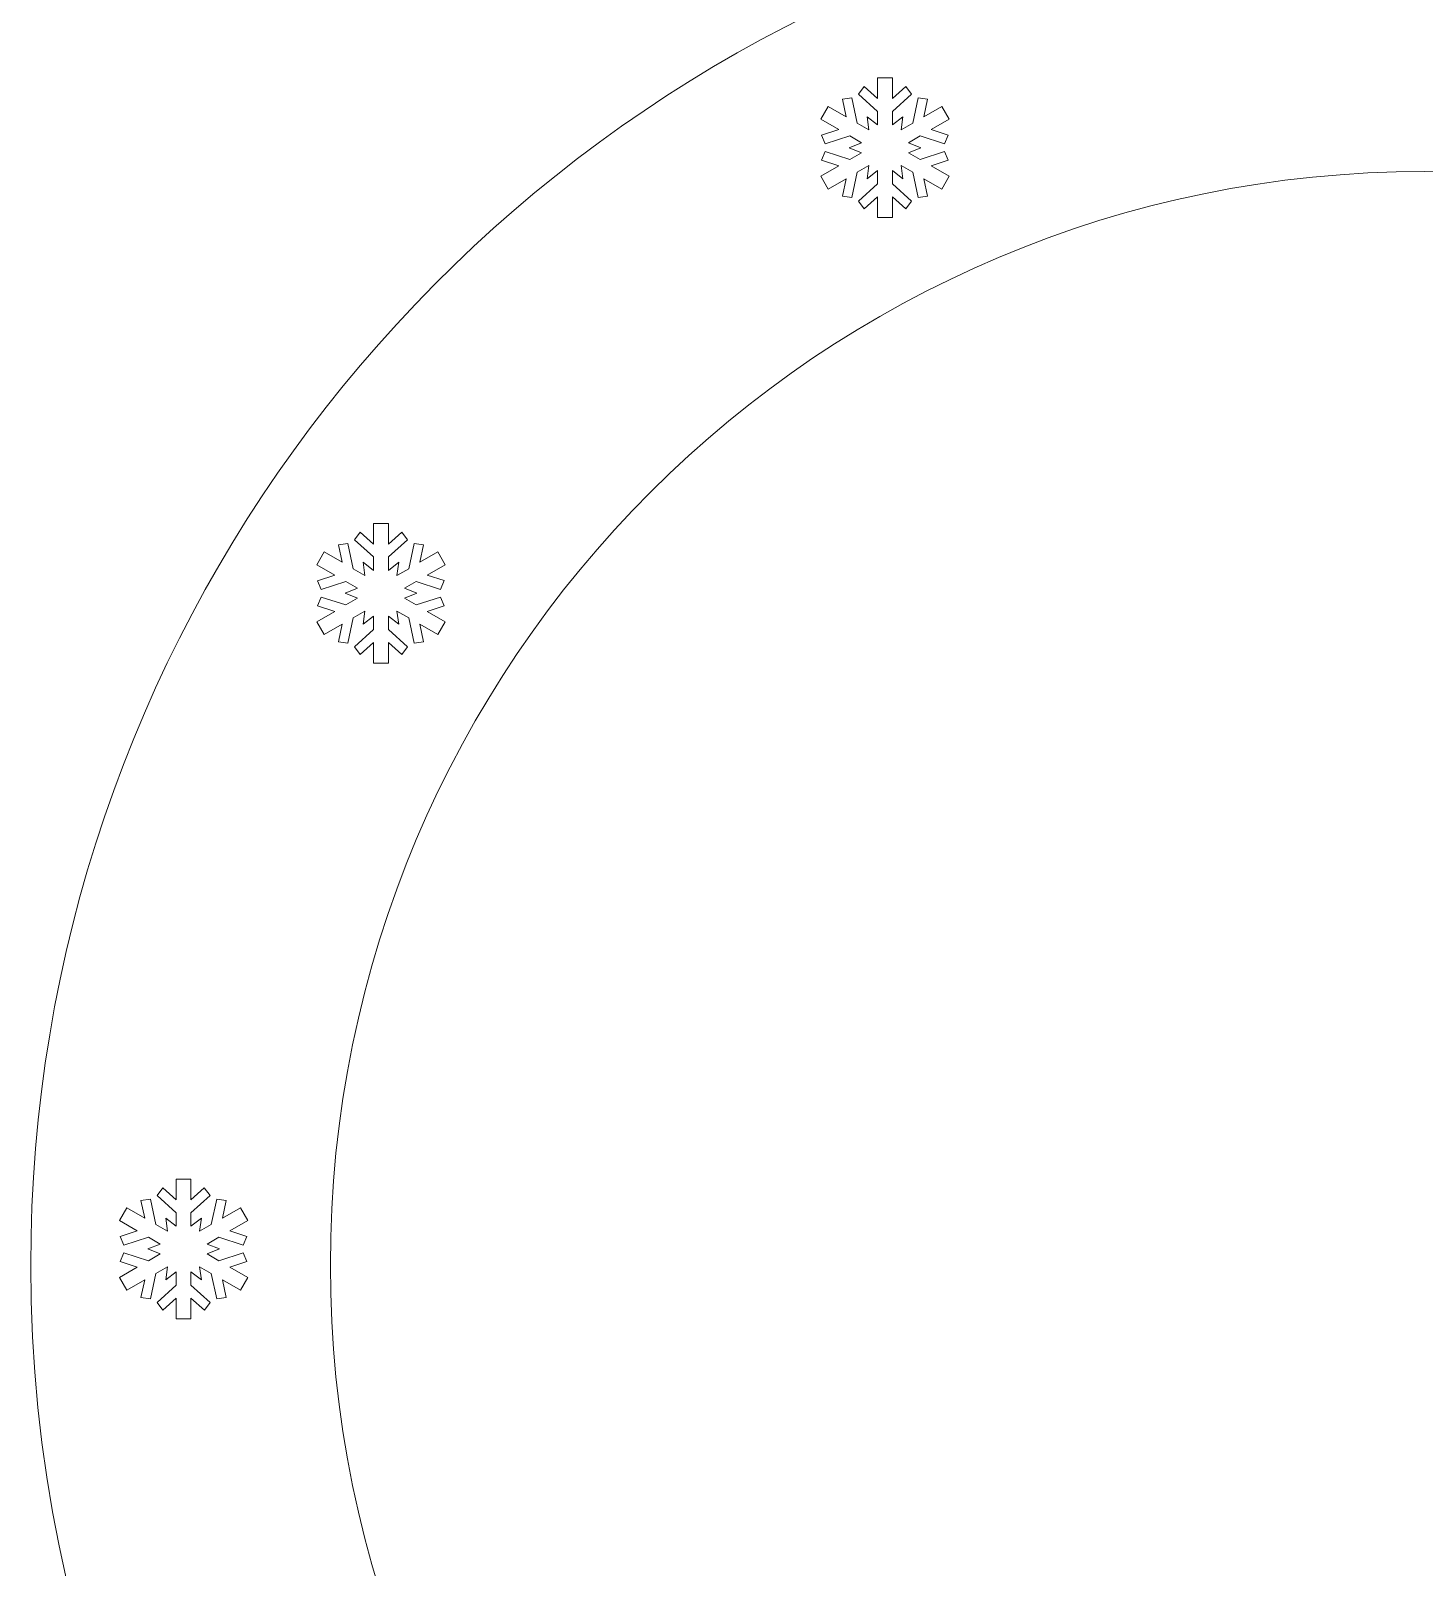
# Model space of a CAD drawing. Header units: millimetres. Extents: x -939 to 939, y -285 to 190.
# Drawn here: x -782.5 to -642.2, y -130.2 to 24.6 of the extents above; entities that cross this region are included whole.
import ezdxf

# ---------------------------------------------------------------- set-up
doc = ezdxf.new("R2010")
doc.units = ezdxf.units.MM
doc.header["$MEASUREMENT"] = 0
doc.layers.add('Camada 1', color=7, linetype='Continuous')

msp = doc.modelspace()

# ---------------------------------------------------------------- linework, layer by layer
at = {"layer": 'Camada 1', "color": 230, "lineweight": 20}
for points, knots in [([(-642.1886, 64.762), (-642.1886, 64.762), (-663.7384, 64.762), (-663.7384, 64.762), (-663.7384, 64.762), (-665.5862, 64.762), (-667.6647, 64.892), (-668.9794, 64.0884), (-668.9794, 64.0884), (-675.8536, 59.8868), (-681.5182, 40.5179), (-683.2711, 34.4359), (-683.2711, 34.4359), (-683.2711, 34.4359), (-683.2596, 34.4323), (-683.2596, 34.4323), (-683.2596, 34.4323), (-740.6984, 16.8716), (-782.4772, -36.5532), (-782.4772, -99.7415), (-782.4772, -99.7415), (-782.4772, -177.2207), (-719.6678, -240.03), (-642.1886, -240.03), (-642.1886, -240.03), (-564.7093, -240.03), (-501.9001, -177.2207), (-501.9001, -99.7415), (-501.9001, -99.7415), (-501.9001, -36.5532), (-543.6786, 16.8716), (-601.1176, 34.4323), (-601.1176, 34.4323), (-601.1176, 34.4323), (-601.1061, 34.4359), (-601.1061, 34.4359), (-601.1061, 34.4359), (-602.859, 40.5179), (-608.5236, 59.8868), (-615.3978, 64.0884), (-615.3978, 64.0884), (-616.7125, 64.892), (-618.791, 64.762), (-620.6388, 64.762), (-620.6388, 64.762), (-620.6388, 64.762), (-642.1886, 64.762), (-642.1886, 64.762)], [0, 0, 0, 0, 0.07692308, 0.07692308, 0.07692308, 0.07692308, 0.15384615, 0.15384615, 0.15384615, 0.15384615, 0.23076923, 0.23076923, 0.23076923, 0.23076923, 0.30769231, 0.30769231, 0.30769231, 0.30769231, 0.38461538, 0.38461538, 0.38461538, 0.38461538, 0.46153846, 0.46153846, 0.46153846, 0.46153846, 0.53846154, 0.53846154, 0.53846154, 0.53846154, 0.61538462, 0.61538462, 0.61538462, 0.61538462, 0.69230769, 0.69230769, 0.69230769, 0.69230769, 0.76923077, 0.76923077, 0.76923077, 0.76923077, 0.84615385, 0.84615385, 0.84615385, 0.84615385, 1, 1, 1, 1]), ([(-698.0986, 10.9858), (-698.0986, 10.9858), (-699.2735, 10.3075), (-699.2735, 10.3075), (-699.2735, 10.3075), (-699.2735, 10.3075), (-699.8139, 7.7682), (-699.8139, 7.7682), (-699.8139, 7.7682), (-699.8139, 7.7682), (-700.7692, 7.8909), (-700.7692, 7.8909), (-700.7692, 7.8909), (-700.7692, 7.8909), (-700.3923, 9.6614), (-700.3923, 9.6614), (-700.3923, 9.6614), (-700.3923, 9.6614), (-702.1976, 8.6192), (-702.1976, 8.6192), (-702.1976, 8.6192), (-702.1976, 8.6192), (-702.9437, 9.9115), (-702.9437, 9.9115), (-702.9437, 9.9115), (-702.9437, 9.9115), (-701.1387, 10.9536), (-701.1387, 10.9536), (-701.1387, 10.9536), (-701.1387, 10.9536), (-702.858, 11.5115), (-702.858, 11.5115), (-702.858, 11.5115), (-702.858, 11.5115), (-702.4868, 12.4003), (-702.4868, 12.4003), (-702.4868, 12.4003), (-702.4868, 12.4003), (-700.0196, 11.5996), (-700.0196, 11.5996), (-700.0196, 11.5996), (-700.0196, 11.5996), (-698.8444, 12.2782), (-698.8444, 12.2782), (-698.8444, 12.2782), (-698.8444, 12.2782), (-700.0837, 12.7806), (-700.0837, 12.7806), (-700.0837, 12.7806), (-700.0837, 12.7806), (-698.8446, 13.2829), (-698.8446, 13.2829), (-698.8446, 13.2829), (-698.8446, 13.2829), (-700.0196, 13.9612), (-700.0196, 13.9612), (-700.0196, 13.9612), (-700.0196, 13.9612), (-702.4889, 13.1596), (-702.4889, 13.1596), (-702.4889, 13.1596), (-702.4889, 13.1596), (-702.8603, 14.0483), (-702.8603, 14.0483), (-702.8603, 14.0483), (-702.8603, 14.0483), (-701.1385, 14.6073), (-701.1385, 14.6073), (-701.1385, 14.6073), (-701.1385, 14.6073), (-702.9437, 15.6493), (-702.9437, 15.6493), (-702.9437, 15.6493), (-702.9437, 15.6493), (-702.1976, 16.9416), (-702.1976, 16.9416), (-702.1976, 16.9416), (-702.1976, 16.9416), (-700.3927, 15.8995), (-700.3927, 15.8995), (-700.3927, 15.8995), (-700.3927, 15.8995), (-700.7691, 17.6676), (-700.7691, 17.6676), (-700.7691, 17.6676), (-700.7691, 17.6676), (-699.8138, 17.7907), (-699.8138, 17.7907), (-699.8138, 17.7907), (-699.8138, 17.7907), (-699.2735, 15.2535), (-699.2735, 15.2535), (-699.2735, 15.2535), (-699.2735, 15.2535), (-698.0985, 14.575), (-698.0985, 14.575), (-698.0985, 14.575), (-698.0985, 14.575), (-698.283, 15.8994), (-698.283, 15.8994), (-698.283, 15.8994), (-698.283, 15.8994), (-697.2285, 15.0776), (-697.2285, 15.0776), (-697.2285, 15.0776), (-697.2285, 15.0776), (-697.2285, 16.4343), (-697.2285, 16.4343), (-697.2285, 16.4343), (-697.2285, 16.4343), (-699.1573, 18.172), (-699.1573, 18.172), (-699.1573, 18.172), (-699.1573, 18.172), (-698.5733, 18.938), (-698.5733, 18.938), (-698.5733, 18.938), (-698.5733, 18.938), (-697.2285, 17.7263), (-697.2285, 17.7263), (-697.2285, 17.7263), (-697.2285, 17.7263), (-697.2285, 19.8107), (-697.2285, 19.8107), (-697.2285, 19.8107), (-697.2285, 19.8107), (-695.7363, 19.8107), (-695.7363, 19.8107), (-695.7363, 19.8107), (-695.7363, 19.8107), (-695.7363, 17.7266), (-695.7363, 17.7266), (-695.7363, 17.7266), (-695.7363, 17.7266), (-694.3933, 18.9366), (-694.3933, 18.9366), (-694.3933, 18.9366), (-694.3933, 18.9366), (-693.8093, 18.1706), (-693.8093, 18.1706), (-693.8093, 18.1706), (-693.8093, 18.1706), (-695.7363, 16.4343), (-695.7363, 16.4343), (-695.7363, 16.4343), (-695.7363, 16.4343), (-695.7363, 15.0776), (-695.7363, 15.0776), (-695.7363, 15.0776), (-695.7363, 15.0776), (-694.6818, 15.8994), (-694.6818, 15.8994), (-694.6818, 15.8994), (-694.6818, 15.8994), (-694.8663, 14.575), (-694.8663, 14.575), (-694.8663, 14.575), (-694.8663, 14.575), (-693.6912, 15.2535), (-693.6912, 15.2535), (-693.6912, 15.2535), (-693.6912, 15.2535), (-693.1505, 17.7927), (-693.1505, 17.7927), (-693.1505, 17.7927), (-693.1505, 17.7927), (-692.1954, 17.6701), (-692.1954, 17.6701), (-692.1954, 17.6701), (-692.1954, 17.6701), (-692.5723, 15.8995), (-692.5723, 15.8995), (-692.5723, 15.8995), (-692.5723, 15.8995), (-690.7673, 16.9416), (-690.7673, 16.9416), (-690.7673, 16.9416), (-690.7673, 16.9416), (-690.0213, 15.6493), (-690.0213, 15.6493), (-690.0213, 15.6493), (-690.0213, 15.6493), (-691.8259, 14.6074), (-691.8259, 14.6074), (-691.8259, 14.6074), (-691.8259, 14.6074), (-690.1067, 14.0494), (-690.1067, 14.0494), (-690.1067, 14.0494), (-690.1067, 14.0494), (-690.4778, 13.1607), (-690.4778, 13.1607), (-690.4778, 13.1607), (-690.4778, 13.1607), (-692.9449, 13.9614), (-692.9449, 13.9614), (-692.9449, 13.9614), (-692.9449, 13.9614), (-694.1201, 13.2828), (-694.1201, 13.2828), (-694.1201, 13.2828), (-694.1201, 13.2828), (-692.8812, 12.7806), (-692.8812, 12.7806), (-692.8812, 12.7806), (-692.8812, 12.7806), (-694.1202, 12.2782), (-694.1202, 12.2782), (-694.1202, 12.2782), (-694.1202, 12.2782), (-692.9453, 11.5999), (-692.9453, 11.5999), (-692.9453, 11.5999), (-692.9453, 11.5999), (-690.4756, 12.4014), (-690.4756, 12.4014), (-690.4756, 12.4014), (-690.4756, 12.4014), (-690.1043, 11.5128), (-690.1043, 11.5128), (-690.1043, 11.5128), (-690.1043, 11.5128), (-691.8264, 10.9538), (-691.8264, 10.9538), (-691.8264, 10.9538), (-691.8264, 10.9538), (-690.021, 9.9116), (-690.021, 9.9116), (-690.021, 9.9116), (-690.021, 9.9116), (-690.7671, 8.6193), (-690.7671, 8.6193), (-690.7671, 8.6193), (-690.7671, 8.6193), (-692.5717, 9.6613), (-692.5717, 9.6613), (-692.5717, 9.6613), (-692.5717, 9.6613), (-692.1954, 7.8935), (-692.1954, 7.8935), (-692.1954, 7.8935), (-692.1954, 7.8935), (-693.1507, 7.7706), (-693.1507, 7.7706), (-693.1507, 7.7706), (-693.1507, 7.7706), (-693.6909, 10.3072), (-693.6909, 10.3072), (-693.6909, 10.3072), (-693.6909, 10.3072), (-694.8662, 10.9858), (-694.8662, 10.9858), (-694.8662, 10.9858), (-694.8662, 10.9858), (-694.6818, 9.6618), (-694.6818, 9.6618), (-694.6818, 9.6618), (-694.6818, 9.6618), (-695.7363, 10.4835), (-695.7363, 10.4835), (-695.7363, 10.4835), (-695.7363, 10.4835), (-695.7363, 9.127), (-695.7363, 9.127), (-695.7363, 9.127), (-695.7363, 9.127), (-693.8073, 7.389), (-693.8073, 7.389), (-693.8073, 7.389), (-693.8073, 7.389), (-694.3912, 6.6231), (-694.3912, 6.6231), (-694.3912, 6.6231), (-694.3912, 6.6231), (-695.7363, 7.835), (-695.7363, 7.835), (-695.7363, 7.835), (-695.7363, 7.835), (-695.7363, 5.7505), (-695.7363, 5.7505), (-695.7363, 5.7505), (-695.7363, 5.7505), (-697.2285, 5.7505), (-697.2285, 5.7505), (-697.2285, 5.7505), (-697.2285, 5.7505), (-697.2285, 7.8344), (-697.2285, 7.8344), (-697.2285, 7.8344), (-697.2285, 7.8344), (-698.5711, 6.6246), (-698.5711, 6.6246), (-698.5711, 6.6246), (-698.5711, 6.6246), (-699.1553, 7.3903), (-699.1553, 7.3903), (-699.1553, 7.3903), (-699.1553, 7.3903), (-697.2285, 9.1264), (-697.2285, 9.1264), (-697.2285, 9.1264), (-697.2285, 9.1264), (-697.2285, 10.4835), (-697.2285, 10.4835), (-697.2285, 10.4835), (-697.2285, 10.4835), (-698.283, 9.6618), (-698.283, 9.6618), (-698.283, 9.6618), (-698.283, 9.6618), (-698.0986, 10.9858), (-698.0986, 10.9858)], [0, 0, 0, 0, 0.01265823, 0.01265823, 0.01265823, 0.01265823, 0.02531646, 0.02531646, 0.02531646, 0.02531646, 0.03797468, 0.03797468, 0.03797468, 0.03797468, 0.05063291, 0.05063291, 0.05063291, 0.05063291, 0.06329114, 0.06329114, 0.06329114, 0.06329114, 0.07594937, 0.07594937, 0.07594937, 0.07594937, 0.08860759, 0.08860759, 0.08860759, 0.08860759, 0.10126582, 0.10126582, 0.10126582, 0.10126582, 0.11392405, 0.11392405, 0.11392405, 0.11392405, 0.12658228, 0.12658228, 0.12658228, 0.12658228, 0.13924051, 0.13924051, 0.13924051, 0.13924051, 0.15189873, 0.15189873, 0.15189873, 0.15189873, 0.16455696, 0.16455696, 0.16455696, 0.16455696, 0.17721519, 0.17721519, 0.17721519, 0.17721519, 0.18987342, 0.18987342, 0.18987342, 0.18987342, 0.20253165, 0.20253165, 0.20253165, 0.20253165, 0.21518987, 0.21518987, 0.21518987, 0.21518987, 0.2278481, 0.2278481, 0.2278481, 0.2278481, 0.24050633, 0.24050633, 0.24050633, 0.24050633, 0.25316456, 0.25316456, 0.25316456, 0.25316456, 0.26582278, 0.26582278, 0.26582278, 0.26582278, 0.27848101, 0.27848101, 0.27848101, 0.27848101, 0.29113924, 0.29113924, 0.29113924, 0.29113924, 0.30379747, 0.30379747, 0.30379747, 0.30379747, 0.3164557, 0.3164557, 0.3164557, 0.3164557, 0.32911392, 0.32911392, 0.32911392, 0.32911392, 0.34177215, 0.34177215, 0.34177215, 0.34177215, 0.35443038, 0.35443038, 0.35443038, 0.35443038, 0.36708861, 0.36708861, 0.36708861, 0.36708861, 0.37974684, 0.37974684, 0.37974684, 0.37974684, 0.39240506, 0.39240506, 0.39240506, 0.39240506, 0.40506329, 0.40506329, 0.40506329, 0.40506329, 0.41772152, 0.41772152, 0.41772152, 0.41772152, 0.43037975, 0.43037975, 0.43037975, 0.43037975, 0.44303797, 0.44303797, 0.44303797, 0.44303797, 0.4556962, 0.4556962, 0.4556962, 0.4556962, 0.46835443, 0.46835443, 0.46835443, 0.46835443, 0.48101266, 0.48101266, 0.48101266, 0.48101266, 0.49367089, 0.49367089, 0.49367089, 0.49367089, 0.50632911, 0.50632911, 0.50632911, 0.50632911, 0.51898734, 0.51898734, 0.51898734, 0.51898734, 0.53164557, 0.53164557, 0.53164557, 0.53164557, 0.5443038, 0.5443038, 0.5443038, 0.5443038, 0.55696203, 0.55696203, 0.55696203, 0.55696203, 0.56962025, 0.56962025, 0.56962025, 0.56962025, 0.58227848, 0.58227848, 0.58227848, 0.58227848, 0.59493671, 0.59493671, 0.59493671, 0.59493671, 0.60759494, 0.60759494, 0.60759494, 0.60759494, 0.62025316, 0.62025316, 0.62025316, 0.62025316, 0.63291139, 0.63291139, 0.63291139, 0.63291139, 0.64556962, 0.64556962, 0.64556962, 0.64556962, 0.65822785, 0.65822785, 0.65822785, 0.65822785, 0.67088608, 0.67088608, 0.67088608, 0.67088608, 0.6835443, 0.6835443, 0.6835443, 0.6835443, 0.69620253, 0.69620253, 0.69620253, 0.69620253, 0.70886076, 0.70886076, 0.70886076, 0.70886076, 0.72151899, 0.72151899, 0.72151899, 0.72151899, 0.73417722, 0.73417722, 0.73417722, 0.73417722, 0.74683544, 0.74683544, 0.74683544, 0.74683544, 0.75949367, 0.75949367, 0.75949367, 0.75949367, 0.7721519, 0.7721519, 0.7721519, 0.7721519, 0.78481013, 0.78481013, 0.78481013, 0.78481013, 0.79746835, 0.79746835, 0.79746835, 0.79746835, 0.81012658, 0.81012658, 0.81012658, 0.81012658, 0.82278481, 0.82278481, 0.82278481, 0.82278481, 0.83544304, 0.83544304, 0.83544304, 0.83544304, 0.84810127, 0.84810127, 0.84810127, 0.84810127, 0.86075949, 0.86075949, 0.86075949, 0.86075949, 0.87341772, 0.87341772, 0.87341772, 0.87341772, 0.88607595, 0.88607595, 0.88607595, 0.88607595, 0.89873418, 0.89873418, 0.89873418, 0.89873418, 0.91139241, 0.91139241, 0.91139241, 0.91139241, 0.92405063, 0.92405063, 0.92405063, 0.92405063, 0.93670886, 0.93670886, 0.93670886, 0.93670886, 0.94936709, 0.94936709, 0.94936709, 0.94936709, 0.96202532, 0.96202532, 0.96202532, 0.96202532, 0.97468354, 0.97468354, 0.97468354, 0.97468354, 1, 1, 1, 1]), ([(-642.1886, 10.3855), (-581.367, 10.3855), (-532.0616, -38.9201), (-532.0616, -99.7415), (-532.0616, -99.7415), (-532.0616, -160.5629), (-581.367, -209.8684), (-642.1886, -209.8684), (-642.1886, -209.8684), (-703.01, -209.8684), (-752.3155, -160.5629), (-752.3155, -99.7415), (-752.3155, -99.7415), (-752.3155, -38.9201), (-703.01, 10.3855), (-642.1886, 10.3855)], [0, 0, 0, 0, 0.2, 0.2, 0.2, 0.2, 0.4, 0.4, 0.4, 0.4, 0.6, 0.6, 0.6, 0.6, 1, 1, 1, 1]), ([(-748.8377, -33.8821), (-748.8377, -33.8821), (-750.0125, -34.5604), (-750.0125, -34.5604), (-750.0125, -34.5604), (-750.0125, -34.5604), (-750.5533, -37.0998), (-750.5533, -37.0998), (-750.5533, -37.0998), (-750.5533, -37.0998), (-751.5084, -36.977), (-751.5084, -36.977), (-751.5084, -36.977), (-751.5084, -36.977), (-751.1315, -35.2064), (-751.1315, -35.2064), (-751.1315, -35.2064), (-751.1315, -35.2064), (-752.9367, -36.2486), (-752.9367, -36.2486), (-752.9367, -36.2486), (-752.9367, -36.2486), (-753.6829, -34.9565), (-753.6829, -34.9565), (-753.6829, -34.9565), (-753.6829, -34.9565), (-751.8778, -33.9143), (-751.8778, -33.9143), (-751.8778, -33.9143), (-751.8778, -33.9143), (-753.5972, -33.3563), (-753.5972, -33.3563), (-753.5972, -33.3563), (-753.5972, -33.3563), (-753.2261, -32.4677), (-753.2261, -32.4677), (-753.2261, -32.4677), (-753.2261, -32.4677), (-750.7589, -33.2685), (-750.7589, -33.2685), (-750.7589, -33.2685), (-750.7589, -33.2685), (-749.5836, -32.5898), (-749.5836, -32.5898), (-749.5836, -32.5898), (-749.5836, -32.5898), (-750.8228, -32.0873), (-750.8228, -32.0873), (-750.8228, -32.0873), (-750.8228, -32.0873), (-749.5838, -31.585), (-749.5838, -31.585), (-749.5838, -31.585), (-749.5838, -31.585), (-750.7588, -30.9068), (-750.7588, -30.9068), (-750.7588, -30.9068), (-750.7588, -30.9068), (-753.2282, -31.7084), (-753.2282, -31.7084), (-753.2282, -31.7084), (-753.2282, -31.7084), (-753.5995, -30.8196), (-753.5995, -30.8196), (-753.5995, -30.8196), (-753.5995, -30.8196), (-751.8778, -30.2606), (-751.8778, -30.2606), (-751.8778, -30.2606), (-751.8778, -30.2606), (-753.6829, -29.2186), (-753.6829, -29.2186), (-753.6829, -29.2186), (-753.6829, -29.2186), (-752.9368, -27.9264), (-752.9368, -27.9264), (-752.9368, -27.9264), (-752.9368, -27.9264), (-751.1318, -28.9685), (-751.1318, -28.9685), (-751.1318, -28.9685), (-751.1318, -28.9685), (-751.5083, -27.2004), (-751.5083, -27.2004), (-751.5083, -27.2004), (-751.5083, -27.2004), (-750.553, -27.0773), (-750.553, -27.0773), (-750.553, -27.0773), (-750.553, -27.0773), (-750.0128, -29.6146), (-750.0128, -29.6146), (-750.0128, -29.6146), (-750.0128, -29.6146), (-748.8377, -30.293), (-748.8377, -30.293), (-748.8377, -30.293), (-748.8377, -30.293), (-749.0222, -28.9685), (-749.0222, -28.9685), (-749.0222, -28.9685), (-749.0222, -28.9685), (-747.9676, -29.7904), (-747.9676, -29.7904), (-747.9676, -29.7904), (-747.9676, -29.7904), (-747.9676, -28.4336), (-747.9676, -28.4336), (-747.9676, -28.4336), (-747.9676, -28.4336), (-749.8964, -26.6958), (-749.8964, -26.6958), (-749.8964, -26.6958), (-749.8964, -26.6958), (-749.3125, -25.9299), (-749.3125, -25.9299), (-749.3125, -25.9299), (-749.3125, -25.9299), (-747.9676, -27.1416), (-747.9676, -27.1416), (-747.9676, -27.1416), (-747.9676, -27.1416), (-747.9676, -25.0571), (-747.9676, -25.0571), (-747.9676, -25.0571), (-747.9676, -25.0571), (-746.4755, -25.0571), (-746.4755, -25.0571), (-746.4755, -25.0571), (-746.4755, -25.0571), (-746.4755, -27.1414), (-746.4755, -27.1414), (-746.4755, -27.1414), (-746.4755, -27.1414), (-745.1324, -25.9312), (-745.1324, -25.9312), (-745.1324, -25.9312), (-745.1324, -25.9312), (-744.5487, -26.6972), (-744.5487, -26.6972), (-744.5487, -26.6972), (-744.5487, -26.6972), (-746.4755, -28.4334), (-746.4755, -28.4334), (-746.4755, -28.4334), (-746.4755, -28.4334), (-746.4756, -29.7904), (-746.4756, -29.7904), (-746.4756, -29.7904), (-746.4756, -29.7904), (-745.4211, -28.9686), (-745.4211, -28.9686), (-745.4211, -28.9686), (-745.4211, -28.9686), (-745.6055, -30.2928), (-745.6055, -30.2928), (-745.6055, -30.2928), (-745.6055, -30.2928), (-744.4303, -29.6145), (-744.4303, -29.6145), (-744.4303, -29.6145), (-744.4303, -29.6145), (-743.8898, -27.075), (-743.8898, -27.075), (-743.8898, -27.075), (-743.8898, -27.075), (-742.9346, -27.1978), (-742.9346, -27.1978), (-742.9346, -27.1978), (-742.9346, -27.1978), (-743.3115, -28.9684), (-743.3115, -28.9684), (-743.3115, -28.9684), (-743.3115, -28.9684), (-741.5065, -27.9263), (-741.5065, -27.9263), (-741.5065, -27.9263), (-741.5065, -27.9263), (-740.7605, -29.2185), (-740.7605, -29.2185), (-740.7605, -29.2185), (-740.7605, -29.2185), (-742.565, -30.2606), (-742.565, -30.2606), (-742.565, -30.2606), (-742.565, -30.2606), (-740.8458, -30.8186), (-740.8458, -30.8186), (-740.8458, -30.8186), (-740.8458, -30.8186), (-741.217, -31.7073), (-741.217, -31.7073), (-741.217, -31.7073), (-741.217, -31.7073), (-743.6842, -30.9065), (-743.6842, -30.9065), (-743.6842, -30.9065), (-743.6842, -30.9065), (-744.8593, -31.5851), (-744.8593, -31.5851), (-744.8593, -31.5851), (-744.8593, -31.5851), (-743.6202, -32.0873), (-743.6202, -32.0873), (-743.6202, -32.0873), (-743.6202, -32.0873), (-744.8594, -32.5898), (-744.8594, -32.5898), (-744.8594, -32.5898), (-744.8594, -32.5898), (-743.6844, -33.268), (-743.6844, -33.268), (-743.6844, -33.268), (-743.6844, -33.268), (-741.2148, -32.4664), (-741.2148, -32.4664), (-741.2148, -32.4664), (-741.2148, -32.4664), (-740.8434, -33.3551), (-740.8434, -33.3551), (-740.8434, -33.3551), (-740.8434, -33.3551), (-742.5655, -33.914), (-742.5655, -33.914), (-742.5655, -33.914), (-742.5655, -33.914), (-740.7604, -34.9564), (-740.7604, -34.9564), (-740.7604, -34.9564), (-740.7604, -34.9564), (-741.5064, -36.2486), (-741.5064, -36.2486), (-741.5064, -36.2486), (-741.5064, -36.2486), (-743.311, -35.2068), (-743.311, -35.2068), (-743.311, -35.2068), (-743.311, -35.2068), (-742.9346, -36.9744), (-742.9346, -36.9744), (-742.9346, -36.9744), (-742.9346, -36.9744), (-743.8899, -37.0976), (-743.8899, -37.0976), (-743.8899, -37.0976), (-743.8899, -37.0976), (-744.43, -34.5608), (-744.43, -34.5608), (-744.43, -34.5608), (-744.43, -34.5608), (-745.6054, -33.8822), (-745.6054, -33.8822), (-745.6054, -33.8822), (-745.6054, -33.8822), (-745.421, -35.2061), (-745.421, -35.2061), (-745.421, -35.2061), (-745.421, -35.2061), (-746.4755, -34.3845), (-746.4755, -34.3845), (-746.4755, -34.3845), (-746.4755, -34.3845), (-746.4755, -35.741), (-746.4755, -35.741), (-746.4755, -35.741), (-746.4755, -35.741), (-744.5464, -37.4788), (-744.5464, -37.4788), (-744.5464, -37.4788), (-744.5464, -37.4788), (-745.1304, -38.2449), (-745.1304, -38.2449), (-745.1304, -38.2449), (-745.1304, -38.2449), (-746.4756, -37.0328), (-746.4756, -37.0328), (-746.4756, -37.0328), (-746.4756, -37.0328), (-746.4756, -39.1175), (-746.4756, -39.1175), (-746.4756, -39.1175), (-746.4756, -39.1175), (-747.9676, -39.1175), (-747.9676, -39.1175), (-747.9676, -39.1175), (-747.9676, -39.1175), (-747.9676, -37.0336), (-747.9676, -37.0336), (-747.9676, -37.0336), (-747.9676, -37.0336), (-749.3104, -38.2434), (-749.3104, -38.2434), (-749.3104, -38.2434), (-749.3104, -38.2434), (-749.8945, -37.4777), (-749.8945, -37.4777), (-749.8945, -37.4777), (-749.8945, -37.4777), (-747.9676, -35.7416), (-747.9676, -35.7416), (-747.9676, -35.7416), (-747.9676, -35.7416), (-747.9678, -34.3845), (-747.9678, -34.3845), (-747.9678, -34.3845), (-747.9678, -34.3845), (-749.0222, -35.2062), (-749.0222, -35.2062), (-749.0222, -35.2062), (-749.0222, -35.2062), (-748.8377, -33.8821), (-748.8377, -33.8821)], [0, 0, 0, 0, 0.01265823, 0.01265823, 0.01265823, 0.01265823, 0.02531646, 0.02531646, 0.02531646, 0.02531646, 0.03797468, 0.03797468, 0.03797468, 0.03797468, 0.05063291, 0.05063291, 0.05063291, 0.05063291, 0.06329114, 0.06329114, 0.06329114, 0.06329114, 0.07594937, 0.07594937, 0.07594937, 0.07594937, 0.08860759, 0.08860759, 0.08860759, 0.08860759, 0.10126582, 0.10126582, 0.10126582, 0.10126582, 0.11392405, 0.11392405, 0.11392405, 0.11392405, 0.12658228, 0.12658228, 0.12658228, 0.12658228, 0.13924051, 0.13924051, 0.13924051, 0.13924051, 0.15189873, 0.15189873, 0.15189873, 0.15189873, 0.16455696, 0.16455696, 0.16455696, 0.16455696, 0.17721519, 0.17721519, 0.17721519, 0.17721519, 0.18987342, 0.18987342, 0.18987342, 0.18987342, 0.20253165, 0.20253165, 0.20253165, 0.20253165, 0.21518987, 0.21518987, 0.21518987, 0.21518987, 0.2278481, 0.2278481, 0.2278481, 0.2278481, 0.24050633, 0.24050633, 0.24050633, 0.24050633, 0.25316456, 0.25316456, 0.25316456, 0.25316456, 0.26582278, 0.26582278, 0.26582278, 0.26582278, 0.27848101, 0.27848101, 0.27848101, 0.27848101, 0.29113924, 0.29113924, 0.29113924, 0.29113924, 0.30379747, 0.30379747, 0.30379747, 0.30379747, 0.3164557, 0.3164557, 0.3164557, 0.3164557, 0.32911392, 0.32911392, 0.32911392, 0.32911392, 0.34177215, 0.34177215, 0.34177215, 0.34177215, 0.35443038, 0.35443038, 0.35443038, 0.35443038, 0.36708861, 0.36708861, 0.36708861, 0.36708861, 0.37974684, 0.37974684, 0.37974684, 0.37974684, 0.39240506, 0.39240506, 0.39240506, 0.39240506, 0.40506329, 0.40506329, 0.40506329, 0.40506329, 0.41772152, 0.41772152, 0.41772152, 0.41772152, 0.43037975, 0.43037975, 0.43037975, 0.43037975, 0.44303797, 0.44303797, 0.44303797, 0.44303797, 0.4556962, 0.4556962, 0.4556962, 0.4556962, 0.46835443, 0.46835443, 0.46835443, 0.46835443, 0.48101266, 0.48101266, 0.48101266, 0.48101266, 0.49367089, 0.49367089, 0.49367089, 0.49367089, 0.50632911, 0.50632911, 0.50632911, 0.50632911, 0.51898734, 0.51898734, 0.51898734, 0.51898734, 0.53164557, 0.53164557, 0.53164557, 0.53164557, 0.5443038, 0.5443038, 0.5443038, 0.5443038, 0.55696203, 0.55696203, 0.55696203, 0.55696203, 0.56962025, 0.56962025, 0.56962025, 0.56962025, 0.58227848, 0.58227848, 0.58227848, 0.58227848, 0.59493671, 0.59493671, 0.59493671, 0.59493671, 0.60759494, 0.60759494, 0.60759494, 0.60759494, 0.62025316, 0.62025316, 0.62025316, 0.62025316, 0.63291139, 0.63291139, 0.63291139, 0.63291139, 0.64556962, 0.64556962, 0.64556962, 0.64556962, 0.65822785, 0.65822785, 0.65822785, 0.65822785, 0.67088608, 0.67088608, 0.67088608, 0.67088608, 0.6835443, 0.6835443, 0.6835443, 0.6835443, 0.69620253, 0.69620253, 0.69620253, 0.69620253, 0.70886076, 0.70886076, 0.70886076, 0.70886076, 0.72151899, 0.72151899, 0.72151899, 0.72151899, 0.73417722, 0.73417722, 0.73417722, 0.73417722, 0.74683544, 0.74683544, 0.74683544, 0.74683544, 0.75949367, 0.75949367, 0.75949367, 0.75949367, 0.7721519, 0.7721519, 0.7721519, 0.7721519, 0.78481013, 0.78481013, 0.78481013, 0.78481013, 0.79746835, 0.79746835, 0.79746835, 0.79746835, 0.81012658, 0.81012658, 0.81012658, 0.81012658, 0.82278481, 0.82278481, 0.82278481, 0.82278481, 0.83544304, 0.83544304, 0.83544304, 0.83544304, 0.84810127, 0.84810127, 0.84810127, 0.84810127, 0.86075949, 0.86075949, 0.86075949, 0.86075949, 0.87341772, 0.87341772, 0.87341772, 0.87341772, 0.88607595, 0.88607595, 0.88607595, 0.88607595, 0.89873418, 0.89873418, 0.89873418, 0.89873418, 0.91139241, 0.91139241, 0.91139241, 0.91139241, 0.92405063, 0.92405063, 0.92405063, 0.92405063, 0.93670886, 0.93670886, 0.93670886, 0.93670886, 0.94936709, 0.94936709, 0.94936709, 0.94936709, 0.96202532, 0.96202532, 0.96202532, 0.96202532, 0.97468354, 0.97468354, 0.97468354, 0.97468354, 1, 1, 1, 1]), ([(-768.7071, -99.9159), (-768.7071, -99.9159), (-769.8819, -100.5942), (-769.8819, -100.5942), (-769.8819, -100.5942), (-769.8819, -100.5942), (-770.4226, -103.1336), (-770.4226, -103.1336), (-770.4226, -103.1336), (-770.4226, -103.1336), (-771.3776, -103.0108), (-771.3776, -103.0108), (-771.3776, -103.0108), (-771.3776, -103.0108), (-771.0007, -101.2403), (-771.0007, -101.2403), (-771.0007, -101.2403), (-771.0007, -101.2403), (-772.806, -102.2825), (-772.806, -102.2825), (-772.806, -102.2825), (-772.806, -102.2825), (-773.5523, -100.9902), (-773.5523, -100.9902), (-773.5523, -100.9902), (-773.5523, -100.9902), (-771.7471, -99.9481), (-771.7471, -99.9481), (-771.7471, -99.9481), (-771.7471, -99.9481), (-773.4666, -99.3901), (-773.4666, -99.3901), (-773.4666, -99.3901), (-773.4666, -99.3901), (-773.0954, -98.5014), (-773.0954, -98.5014), (-773.0954, -98.5014), (-773.0954, -98.5014), (-770.6283, -99.3021), (-770.6283, -99.3021), (-770.6283, -99.3021), (-770.6283, -99.3021), (-769.453, -98.6235), (-769.453, -98.6235), (-769.453, -98.6235), (-769.453, -98.6235), (-770.6922, -98.1212), (-770.6922, -98.1212), (-770.6922, -98.1212), (-770.6922, -98.1212), (-769.4532, -97.6188), (-769.4532, -97.6188), (-769.4532, -97.6188), (-769.4532, -97.6188), (-770.6282, -96.9406), (-770.6282, -96.9406), (-770.6282, -96.9406), (-770.6282, -96.9406), (-773.0975, -97.742), (-773.0975, -97.742), (-773.0975, -97.742), (-773.0975, -97.742), (-773.4687, -96.8533), (-773.4687, -96.8533), (-773.4687, -96.8533), (-773.4687, -96.8533), (-771.747, -96.2944), (-771.747, -96.2944), (-771.747, -96.2944), (-771.747, -96.2944), (-773.5522, -95.2523), (-773.5522, -95.2523), (-773.5522, -95.2523), (-773.5522, -95.2523), (-772.8061, -93.9601), (-772.8061, -93.9601), (-772.8061, -93.9601), (-772.8061, -93.9601), (-771.0012, -95.0022), (-771.0012, -95.0022), (-771.0012, -95.0022), (-771.0012, -95.0022), (-771.3776, -93.2341), (-771.3776, -93.2341), (-771.3776, -93.2341), (-771.3776, -93.2341), (-770.4222, -93.1112), (-770.4222, -93.1112), (-770.4222, -93.1112), (-770.4222, -93.1112), (-769.8821, -95.6482), (-769.8821, -95.6482), (-769.8821, -95.6482), (-769.8821, -95.6482), (-768.7071, -96.3267), (-768.7071, -96.3267), (-768.7071, -96.3267), (-768.7071, -96.3267), (-768.8915, -95.0024), (-768.8915, -95.0024), (-768.8915, -95.0024), (-768.8915, -95.0024), (-767.8371, -95.824), (-767.8371, -95.824), (-767.8371, -95.824), (-767.8371, -95.824), (-767.8372, -94.4675), (-767.8372, -94.4675), (-767.8372, -94.4675), (-767.8372, -94.4675), (-769.7658, -92.7297), (-769.7658, -92.7297), (-769.7658, -92.7297), (-769.7658, -92.7297), (-769.1818, -91.9638), (-769.1818, -91.9638), (-769.1818, -91.9638), (-769.1818, -91.9638), (-767.8371, -93.1755), (-767.8371, -93.1755), (-767.8371, -93.1755), (-767.8371, -93.1755), (-767.8369, -91.091), (-767.8369, -91.091), (-767.8369, -91.091), (-767.8369, -91.091), (-766.3448, -91.091), (-766.3448, -91.091), (-766.3448, -91.091), (-766.3448, -91.091), (-766.3448, -93.1752), (-766.3448, -93.1752), (-766.3448, -93.1752), (-766.3448, -93.1752), (-765.0017, -91.9652), (-765.0017, -91.9652), (-765.0017, -91.9652), (-765.0017, -91.9652), (-764.418, -92.7311), (-764.418, -92.7311), (-764.418, -92.7311), (-764.418, -92.7311), (-766.3448, -94.4674), (-766.3448, -94.4674), (-766.3448, -94.4674), (-766.3448, -94.4674), (-766.3448, -95.8241), (-766.3448, -95.8241), (-766.3448, -95.8241), (-766.3448, -95.8241), (-765.2904, -95.0024), (-765.2904, -95.0024), (-765.2904, -95.0024), (-765.2904, -95.0024), (-765.4748, -96.3265), (-765.4748, -96.3265), (-765.4748, -96.3265), (-765.4748, -96.3265), (-764.2996, -95.6482), (-764.2996, -95.6482), (-764.2996, -95.6482), (-764.2996, -95.6482), (-763.759, -93.109), (-763.759, -93.109), (-763.759, -93.109), (-763.759, -93.109), (-762.804, -93.2317), (-762.804, -93.2317), (-762.804, -93.2317), (-762.804, -93.2317), (-763.1809, -95.0022), (-763.1809, -95.0022), (-763.1809, -95.0022), (-763.1809, -95.0022), (-761.3759, -93.9601), (-761.3759, -93.9601), (-761.3759, -93.9601), (-761.3759, -93.9601), (-760.6298, -95.2523), (-760.6298, -95.2523), (-760.6298, -95.2523), (-760.6298, -95.2523), (-762.4344, -96.2943), (-762.4344, -96.2943), (-762.4344, -96.2943), (-762.4344, -96.2943), (-760.7152, -96.8524), (-760.7152, -96.8524), (-760.7152, -96.8524), (-760.7152, -96.8524), (-761.0863, -97.7411), (-761.0863, -97.7411), (-761.0863, -97.7411), (-761.0863, -97.7411), (-763.5534, -96.9402), (-763.5534, -96.9402), (-763.5534, -96.9402), (-763.5534, -96.9402), (-764.7287, -97.6189), (-764.7287, -97.6189), (-764.7287, -97.6189), (-764.7287, -97.6189), (-763.4896, -98.121), (-763.4896, -98.121), (-763.4896, -98.121), (-763.4896, -98.121), (-764.729, -98.6235), (-764.729, -98.6235), (-764.729, -98.6235), (-764.729, -98.6235), (-763.5538, -99.3018), (-763.5538, -99.3018), (-763.5538, -99.3018), (-763.5538, -99.3018), (-761.0842, -98.5004), (-761.0842, -98.5004), (-761.0842, -98.5004), (-761.0842, -98.5004), (-760.7128, -99.3889), (-760.7128, -99.3889), (-760.7128, -99.3889), (-760.7128, -99.3889), (-762.4349, -99.9477), (-762.4349, -99.9477), (-762.4349, -99.9477), (-762.4349, -99.9477), (-760.6297, -100.9901), (-760.6297, -100.9901), (-760.6297, -100.9901), (-760.6297, -100.9901), (-761.3758, -102.2823), (-761.3758, -102.2823), (-761.3758, -102.2823), (-761.3758, -102.2823), (-763.1803, -101.2405), (-763.1803, -101.2405), (-763.1803, -101.2405), (-763.1803, -101.2405), (-762.804, -103.0082), (-762.804, -103.0082), (-762.804, -103.0082), (-762.804, -103.0082), (-763.7593, -103.131), (-763.7593, -103.131), (-763.7593, -103.131), (-763.7593, -103.131), (-764.2994, -100.5946), (-764.2994, -100.5946), (-764.2994, -100.5946), (-764.2994, -100.5946), (-765.4747, -99.9159), (-765.4747, -99.9159), (-765.4747, -99.9159), (-765.4747, -99.9159), (-765.2904, -101.24), (-765.2904, -101.24), (-765.2904, -101.24), (-765.2904, -101.24), (-766.3448, -100.4182), (-766.3448, -100.4182), (-766.3448, -100.4182), (-766.3448, -100.4182), (-766.3448, -101.7747), (-766.3448, -101.7747), (-766.3448, -101.7747), (-766.3448, -101.7747), (-764.4158, -103.5125), (-764.4158, -103.5125), (-764.4158, -103.5125), (-764.4158, -103.5125), (-764.9998, -104.2786), (-764.9998, -104.2786), (-764.9998, -104.2786), (-764.9998, -104.2786), (-766.345, -103.0667), (-766.345, -103.0667), (-766.345, -103.0667), (-766.345, -103.0667), (-766.3448, -105.1513), (-766.3448, -105.1513), (-766.3448, -105.1513), (-766.3448, -105.1513), (-767.8371, -105.1513), (-767.8371, -105.1513), (-767.8371, -105.1513), (-767.8371, -105.1513), (-767.8371, -103.0673), (-767.8371, -103.0673), (-767.8371, -103.0673), (-767.8371, -103.0673), (-769.1798, -104.2772), (-769.1798, -104.2772), (-769.1798, -104.2772), (-769.1798, -104.2772), (-769.7639, -103.5114), (-769.7639, -103.5114), (-769.7639, -103.5114), (-769.7639, -103.5114), (-767.8372, -101.7753), (-767.8372, -101.7753), (-767.8372, -101.7753), (-767.8372, -101.7753), (-767.8372, -100.4181), (-767.8372, -100.4181), (-767.8372, -100.4181), (-767.8372, -100.4181), (-768.8916, -101.24), (-768.8916, -101.24), (-768.8916, -101.24), (-768.8916, -101.24), (-768.7071, -99.9159), (-768.7071, -99.9159)], [0, 0, 0, 0, 0.01265823, 0.01265823, 0.01265823, 0.01265823, 0.02531646, 0.02531646, 0.02531646, 0.02531646, 0.03797468, 0.03797468, 0.03797468, 0.03797468, 0.05063291, 0.05063291, 0.05063291, 0.05063291, 0.06329114, 0.06329114, 0.06329114, 0.06329114, 0.07594937, 0.07594937, 0.07594937, 0.07594937, 0.08860759, 0.08860759, 0.08860759, 0.08860759, 0.10126582, 0.10126582, 0.10126582, 0.10126582, 0.11392405, 0.11392405, 0.11392405, 0.11392405, 0.12658228, 0.12658228, 0.12658228, 0.12658228, 0.13924051, 0.13924051, 0.13924051, 0.13924051, 0.15189873, 0.15189873, 0.15189873, 0.15189873, 0.16455696, 0.16455696, 0.16455696, 0.16455696, 0.17721519, 0.17721519, 0.17721519, 0.17721519, 0.18987342, 0.18987342, 0.18987342, 0.18987342, 0.20253165, 0.20253165, 0.20253165, 0.20253165, 0.21518987, 0.21518987, 0.21518987, 0.21518987, 0.2278481, 0.2278481, 0.2278481, 0.2278481, 0.24050633, 0.24050633, 0.24050633, 0.24050633, 0.25316456, 0.25316456, 0.25316456, 0.25316456, 0.26582278, 0.26582278, 0.26582278, 0.26582278, 0.27848101, 0.27848101, 0.27848101, 0.27848101, 0.29113924, 0.29113924, 0.29113924, 0.29113924, 0.30379747, 0.30379747, 0.30379747, 0.30379747, 0.3164557, 0.3164557, 0.3164557, 0.3164557, 0.32911392, 0.32911392, 0.32911392, 0.32911392, 0.34177215, 0.34177215, 0.34177215, 0.34177215, 0.35443038, 0.35443038, 0.35443038, 0.35443038, 0.36708861, 0.36708861, 0.36708861, 0.36708861, 0.37974684, 0.37974684, 0.37974684, 0.37974684, 0.39240506, 0.39240506, 0.39240506, 0.39240506, 0.40506329, 0.40506329, 0.40506329, 0.40506329, 0.41772152, 0.41772152, 0.41772152, 0.41772152, 0.43037975, 0.43037975, 0.43037975, 0.43037975, 0.44303797, 0.44303797, 0.44303797, 0.44303797, 0.4556962, 0.4556962, 0.4556962, 0.4556962, 0.46835443, 0.46835443, 0.46835443, 0.46835443, 0.48101266, 0.48101266, 0.48101266, 0.48101266, 0.49367089, 0.49367089, 0.49367089, 0.49367089, 0.50632911, 0.50632911, 0.50632911, 0.50632911, 0.51898734, 0.51898734, 0.51898734, 0.51898734, 0.53164557, 0.53164557, 0.53164557, 0.53164557, 0.5443038, 0.5443038, 0.5443038, 0.5443038, 0.55696203, 0.55696203, 0.55696203, 0.55696203, 0.56962025, 0.56962025, 0.56962025, 0.56962025, 0.58227848, 0.58227848, 0.58227848, 0.58227848, 0.59493671, 0.59493671, 0.59493671, 0.59493671, 0.60759494, 0.60759494, 0.60759494, 0.60759494, 0.62025316, 0.62025316, 0.62025316, 0.62025316, 0.63291139, 0.63291139, 0.63291139, 0.63291139, 0.64556962, 0.64556962, 0.64556962, 0.64556962, 0.65822785, 0.65822785, 0.65822785, 0.65822785, 0.67088608, 0.67088608, 0.67088608, 0.67088608, 0.6835443, 0.6835443, 0.6835443, 0.6835443, 0.69620253, 0.69620253, 0.69620253, 0.69620253, 0.70886076, 0.70886076, 0.70886076, 0.70886076, 0.72151899, 0.72151899, 0.72151899, 0.72151899, 0.73417722, 0.73417722, 0.73417722, 0.73417722, 0.74683544, 0.74683544, 0.74683544, 0.74683544, 0.75949367, 0.75949367, 0.75949367, 0.75949367, 0.7721519, 0.7721519, 0.7721519, 0.7721519, 0.78481013, 0.78481013, 0.78481013, 0.78481013, 0.79746835, 0.79746835, 0.79746835, 0.79746835, 0.81012658, 0.81012658, 0.81012658, 0.81012658, 0.82278481, 0.82278481, 0.82278481, 0.82278481, 0.83544304, 0.83544304, 0.83544304, 0.83544304, 0.84810127, 0.84810127, 0.84810127, 0.84810127, 0.86075949, 0.86075949, 0.86075949, 0.86075949, 0.87341772, 0.87341772, 0.87341772, 0.87341772, 0.88607595, 0.88607595, 0.88607595, 0.88607595, 0.89873418, 0.89873418, 0.89873418, 0.89873418, 0.91139241, 0.91139241, 0.91139241, 0.91139241, 0.92405063, 0.92405063, 0.92405063, 0.92405063, 0.93670886, 0.93670886, 0.93670886, 0.93670886, 0.94936709, 0.94936709, 0.94936709, 0.94936709, 0.96202532, 0.96202532, 0.96202532, 0.96202532, 0.97468354, 0.97468354, 0.97468354, 0.97468354, 1, 1, 1, 1])]:
    msp.add_open_spline(points, degree=3, knots=knots, dxfattribs=at)

doc.saveas('drawing.dxf')
